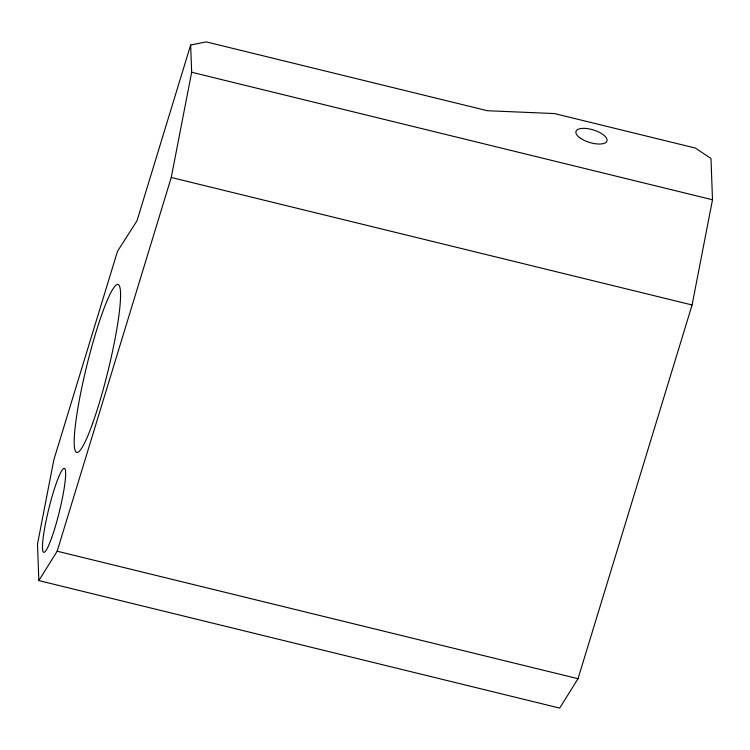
<?xml version="1.0" encoding="UTF-8"?>
<svg xmlns="http://www.w3.org/2000/svg" width="750" height="750" viewBox="0 0 750 750"><rect width="100%" height="100%" fill="white"/><g stroke="black" fill="none" stroke-linecap="round" stroke-linejoin="round"><path stroke-width="1.12" d="M38.841 580.594L57.169 551.213L171.253 177.469L191.662 72.253L190.659 44.991L206.325 41.906L487.444 110.728L554.494 113.569L695.456 148.078L710.991 158.513L712.5 199.763L692.091 304.969L578.016 678.713L559.678 708.094L38.841 580.594L37.5 544.059L53.822 459.891L117.497 251.306L137.016 220.744L190.659 44.991M191.662 72.253L712.5 199.763M171.253 177.469L692.091 304.969M57.169 551.213L578.016 678.713M580.584 138.328A16.219 6.544 17 0 0 606.609 141.656A16.219 6.544 17 0 0 587.166 128.588A16.219 6.544 17 0 0 580.584 138.328M92.691 423.225A86.484 10.931 -76.2 0 0 119.344 285.787A86.484 10.931 -76.2 0 0 80.091 396.056A86.484 10.931 -76.2 0 0 92.691 423.225M51.712 537.722A43.247 5.466 -76.2 0 0 65.044 469.003A43.247 5.466 -76.2 0 0 45.412 524.138A43.247 5.466 -76.2 0 0 51.712 537.722"/></g></svg>
